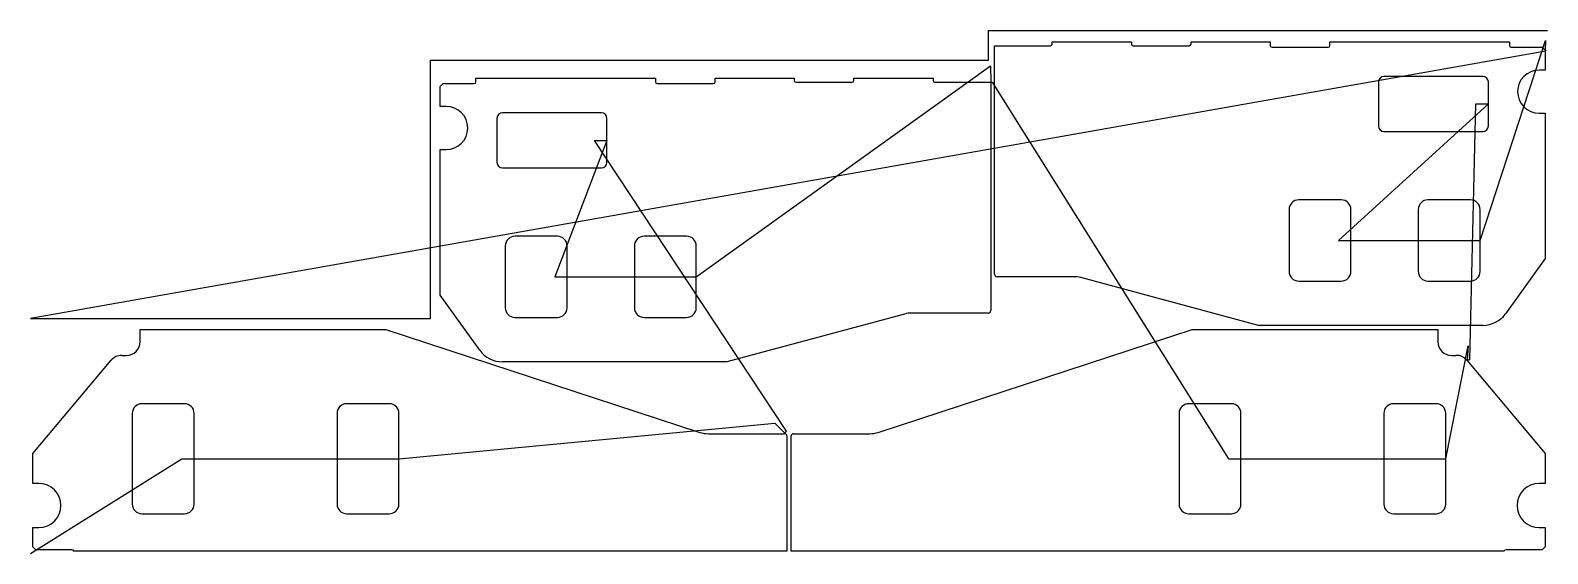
# Model space of a CAD drawing. Header units: metres. Extents: x 0 to 5520, y 0 to 1904.
import ezdxf

# ---------------------------------------------------------------- set-up
doc = ezdxf.new("R2010")
doc.units = ezdxf.units.M

msp = doc.modelspace()

# ---------------------------------------------------------------- linework, layer by layer
at = {"layer": 'TOOL_0'}
for p, q in [((3485.647, 1795.144), (3485.647, 1903.544)), ((3485.647, 1903.544), (5519.001, 1903.544)), ((5519.001, 1903.544), (5520.001, 1903.544)), ((5513.842, 1827.587), (0, 855.556)), ((3507.749, 1017.015), (3507.749, 1847.26)), ((3507.749, 1847.26), (3711.249, 1847.26)), ((3717.749, 1853.76), (3717.749, 1862.26)), ((3717.749, 1862.26), (4005.749, 1862.26)), ((4005.749, 1862.26), (4005.749, 1853.76)), ((4012.249, 1847.26), (4216.249, 1847.26)), ((4222.749, 1853.76), (4222.749, 1862.26)), ((4222.749, 1862.26), (4510.749, 1862.26)), ((4510.749, 1862.26), (4510.749, 1848.76)), ((4517.249, 1842.26), (4721.249, 1842.26)), ((4727.749, 1848.76), (4727.749, 1862.26)), ((4727.749, 1862.26), (5380.749, 1862.26)), ((5274.249, 1139.259), (5512.141, 1867.126)), ((5380.749, 1862.26), (5380.749, 1848.76)), ((5387.249, 1842.26), (5499.87, 1842.26)), ((5499.87, 1842.26), (5510.749, 1831.381)), ((5512.141, 1867.126), (5510.749, 1831.38)), ((5510.749, 1831.381), (5513.842, 1827.587)), ((5510.749, 1831.38), (5510.749, 1759.259)), ((1456.227, 855.556), (1456.227, 1795.144)), ((1456.227, 1795.144), (3485.647, 1795.144)), ((2422.69, 1006.805), (3492.599, 1774.62)), ((3492.599, 1774.62), (3494.19, 1714.805)), ((1621.189, 1716.303), (1621.189, 1729.803)), ((1621.189, 1729.803), (2274.189, 1729.803)), ((2274.189, 1729.803), (2274.189, 1716.303)), ((2491.189, 1716.303), (2491.189, 1729.803)), ((2491.189, 1729.803), (2779.189, 1729.803)), ((2779.189, 1729.803), (2779.189, 1721.303)), ((2785.689, 1714.803), (2989.689, 1714.803)), ((2996.189, 1721.303), (2996.189, 1729.803)), ((2996.189, 1729.803), (3284.189, 1729.803)), ((3284.189, 1729.803), (3284.189, 1721.303)), ((3290.689, 1714.803), (3494.189, 1714.803)), ((3494.189, 1714.803), (3498.679, 1714.745)), ((3494.19, 1714.805), (3494.19, 884.56)), ((3498.679, 1714.745), (4359.248, 345.248)), ((4904.249, 1715.759), (4904.249, 1555.759)), ((5284.249, 1735.759), (4924.249, 1735.759)), ((5304.249, 1635.759), (5304.249, 1715.759)), ((5510.749, 1759.259), (5489.249, 1759.259)), ((1491.189, 1698.924), (1502.068, 1709.803)), ((1491.189, 1626.803), (1491.189, 1698.924)), ((1502.068, 1709.803), (1614.689, 1709.803)), ((2280.689, 1709.803), (2484.689, 1709.803)), ((1512.689, 1626.803), (1491.189, 1626.803)), ((2077.69, 1603.305), (1717.69, 1603.305)), ((5304.249, 1635.759), (4759.249, 1139.259)), ((5236.698, 705.366), (5259.249, 1635.759)), ((5259.249, 1635.759), (5304.249, 1635.759)), ((5304.249, 1555.759), (5304.249, 1635.759)), ((5489.249, 1602.259), (5510.749, 1602.259)), ((5510.749, 1602.259), (5510.749, 1073.277)), ((1697.69, 1583.305), (1697.69, 1423.305)), ((2097.69, 1503.305), (2097.69, 1583.305)), ((2097.69, 1503.305), (1907.69, 1006.805)), ((2751.443, 445.849), (2052.69, 1503.305)), ((2052.69, 1503.305), (2097.69, 1503.305)), ((2097.69, 1423.305), (2097.69, 1503.305)), ((4924.249, 1535.759), (5284.249, 1535.759)), ((1491.189, 940.821), (1491.189, 1469.803)), ((1491.189, 1469.803), (1512.689, 1469.803)), ((1717.69, 1403.305), (2077.69, 1403.305)), ((4769.249, 1286.759), (4614.249, 1286.759)), ((5239.249, 1286.759), (5084.249, 1286.759)), ((4579.249, 1251.759), (4579.249, 1026.759)), ((4804.249, 1139.259), (4804.249, 1251.759)), ((5049.249, 1251.759), (5049.249, 1026.759)), ((5274.249, 1139.259), (5274.249, 1251.759)), ((1727.69, 1119.305), (1727.69, 894.305)), ((1917.69, 1154.305), (1762.69, 1154.305)), ((1952.69, 1006.805), (1952.69, 1119.305)), ((2197.69, 1119.305), (2197.69, 894.305)), ((2387.69, 1154.305), (2232.69, 1154.305)), ((2422.69, 1006.805), (2422.69, 1119.305)), ((4759.249, 1139.259), (4804.249, 1139.259)), ((4804.249, 1026.759), (4804.249, 1139.259)), ((4804.249, 1139.259), (5229.249, 1139.259)), ((5229.249, 1139.259), (5274.249, 1139.259)), ((5274.249, 1026.759), (5274.249, 1139.259)), ((5510.749, 1073.277), (5366.803, 872.599)), ((1907.69, 1006.805), (1952.69, 1006.805)), ((1952.69, 894.305), (1952.69, 1006.805)), ((1952.69, 1006.805), (2377.69, 1006.805)), ((2377.69, 1006.805), (2422.69, 1006.805)), ((2422.69, 894.305), (2422.69, 1006.805)), ((3796.027, 1007.515), (3517.249, 1007.515)), ((4467.628, 830.259), (3821.627, 1004.13)), ((1635.135, 740.144), (1491.189, 940.821)), ((4614.249, 991.759), (4769.249, 991.759)), ((5084.249, 991.759), (5239.249, 991.759)), ((0, 855.556), (1, 855.556)), ((1, 855.556), (0, 855.556)), ((0, 855.556), (1, 855.556)), ((1, 855.556), (1456.227, 855.556)), ((1762.69, 859.305), (1917.69, 859.305)), ((2232.69, 859.305), (2387.69, 859.305)), ((3180.312, 871.675), (2534.311, 697.804)), ((3484.69, 875.06), (3205.912, 875.06)), ((5284.326, 830.259), (4467.628, 830.259)), ((399.251, 771.251), (399.251, 815.252)), ((399.251, 815.252), (1293.424, 815.252)), ((1293.424, 815.252), (2435.899, 441.167)), ((3084.099, 441.163), (4226.576, 815.248)), ((4226.576, 815.248), (5120.749, 815.248)), ((5120.749, 815.248), (5120.749, 771.248)), ((332.506, 721.252), (349.251, 721.252)), ((5149.248, 345.248), (5231.093, 756.048)), ((5170.749, 721.248), (5187.494, 721.248)), ((5231.093, 756.048), (5226.735, 706.238)), ((9.251, 363.797), (294.204, 703.391)), ((2534.311, 697.804), (1717.612, 697.804)), ((5223.798, 705.625), (5226.736, 706.238)), ((5226.735, 706.238), (5225.795, 703.387)), ((5225.795, 703.387), (5510.748, 363.794)), ((5226.736, 706.238), (5236.698, 705.366)), ((370.75, 510.251), (370.75, 180.251)), ((560.75, 545.251), (405.75, 545.251)), ((595.75, 345.251), (595.75, 510.251)), ((1115.75, 510.251), (1115.75, 180.251)), ((1305.75, 545.251), (1150.75, 545.251)), ((1340.75, 345.251), (1340.75, 510.251)), ((4179.248, 510.248), (4179.248, 180.248)), ((4369.248, 545.248), (4214.248, 545.248)), ((4404.248, 345.248), (4404.248, 510.248)), ((4924.248, 510.248), (4924.248, 180.248)), ((5114.248, 545.248), (4959.248, 545.248)), ((5149.248, 345.248), (5149.248, 510.248)), ((1340.75, 345.251), (2709.015, 474.133)), ((2709.015, 474.133), (2744.371, 438.778)), ((2744.372, 438.778), (2751.443, 445.849)), ((2466.704, 436.252), (2742.751, 436.252)), ((2742.751, 436.252), (2744.372, 438.778)), ((2744.371, 438.778), (2745.747, 436.11)), ((2752.25, 428.251), (2752.25, 9.251)), ((2767.748, 9.248), (2767.748, 428.248)), ((2775.748, 436.248), (3053.293, 436.248)), ((0, 0), (551.261, 345.301)), ((9.251, 255.251), (9.251, 363.797)), ((551.261, 345.301), (595.75, 345.251)), ((595.75, 180.251), (595.75, 345.251)), ((595.75, 345.251), (1295.75, 345.251)), ((1295.75, 345.251), (1340.75, 345.251)), ((1340.75, 180.251), (1340.75, 345.251)), ((4359.248, 345.248), (4404.248, 345.248)), ((4404.248, 180.248), (4404.248, 345.248)), ((4404.248, 345.248), (5104.248, 345.248)), ((5104.248, 345.248), (5149.248, 345.248)), ((5149.248, 180.248), (5149.248, 345.248)), ((5510.748, 363.794), (5510.748, 255.248)), ((30.752, 255.251), (9.251, 255.251)), ((5510.748, 255.248), (5489.248, 255.248)), ((405.75, 145.251), (560.75, 145.251)), ((1150.75, 145.251), (1305.75, 145.251)), ((4214.248, 145.248), (4369.248, 145.248)), ((4959.248, 145.248), (5114.248, 145.248)), ((9.25, 25.337), (9.25, 95.251)), ((9.25, 95.251), (30.75, 95.251)), ((5489.248, 95.248), (5510.748, 95.248)), ((5510.748, 95.248), (5510.748, 25.334)), ((20.336, 14.251), (9.25, 25.337)), ((150.75, 14.251), (20.336, 14.251)), ((2752.25, 9.251), (158.812, 9.251)), ((5361.186, 9.248), (2767.748, 9.248)), ((5499.662, 14.248), (5369.248, 14.248)), ((5510.748, 25.334), (5499.662, 14.248))]:
    msp.add_line(p, q, dxfattribs=at)
for centre, radius, start, end in [((3711.249, 1853.76), 6.5, 270, 0), ((4012.249, 1853.76), 6.5, 180, 270), ((4216.249, 1853.76), 6.5, 270, 0), ((4517.249, 1848.76), 6.5, 180, 270), ((4721.249, 1848.76), 6.5, 270, 0), ((5387.249, 1848.76), 6.5, 180, 270), ((1614.689, 1716.303), 6.5, 270, 0), ((2280.689, 1716.303), 6.5, 180, 270), ((2484.689, 1716.303), 6.5, 270, 0), ((2785.689, 1721.303), 6.5, 180, 270), ((2989.689, 1721.303), 6.5, 270, 0), ((3290.689, 1721.303), 6.5, 180, 270), ((4924.249, 1715.759), 20, 90, 180), ((5284.249, 1715.759), 20, 0, 90), ((5489.249, 1680.759), 78.5, 90, 270), ((1512.689, 1548.303), 78.5, 270, 90), ((1717.69, 1583.305), 20, 90, 180), ((2077.69, 1583.305), 20, 0, 90), ((4924.249, 1555.759), 20, 180, 270), ((5284.249, 1555.759), 20, 270, 0), ((1717.69, 1423.305), 20, 180, 270), ((2077.69, 1423.305), 20, 270, 0), ((4614.249, 1251.759), 35, 90, 180), ((4769.249, 1251.759), 35, 0, 90), ((5084.249, 1251.759), 35, 90, 180), ((5239.249, 1251.759), 35, 0, 90), ((1762.69, 1119.305), 35, 90, 180), ((1917.69, 1119.305), 35, 0, 90), ((2232.69, 1119.305), 35, 90, 180), ((2387.69, 1119.305), 35, 0, 90), ((3517.249, 1017.015), 9.5, 180, 270), ((3796.027, 909.015), 98.5, 74.93594, 90), ((4614.249, 1026.759), 35, 180, 270), ((4769.249, 1026.759), 35, 270, 0), ((5084.249, 1026.759), 35, 180, 270), ((5239.249, 1026.759), 35, 270, 0), ((1762.69, 894.305), 35, 180, 270), ((1917.69, 894.305), 35, 270, 0), ((2232.69, 894.305), 35, 180, 270), ((2387.69, 894.305), 35, 270, 0), ((3484.69, 884.56), 9.5, 270, 0), ((3205.912, 776.56), 98.5, 90, 105.06406), ((5284.327, 931.759), 101.5, 269.999436, 324.348142), ((332.551, 671.156), 50.096, 90.051467, 139.949143), ((349.251, 771.252), 50, 270, 359.998854), ((1717.612, 799.304), 101.5, 215.651529, 270), ((5170.749, 771.248), 50, 180, 270), ((5187.449, 671.152), 50.096, 43.48265, 89.948533), ((405.75, 510.251), 35, 90, 180), ((560.75, 510.251), 35, 0, 90), ((1150.75, 510.251), 35, 90, 180), ((1305.75, 510.251), 35, 0, 90), ((4214.248, 510.248), 35, 90, 180), ((4369.248, 510.248), 35, 0, 90), ((4959.248, 510.248), 35, 90, 180), ((5114.248, 510.248), 35, 0, 90), ((2466.706, 535.252), 99, 251.869589, 269.998843), ((2744.25, 428.251), 8, 0, 79.215367), ((2775.748, 428.248), 8, 90, 180), ((3053.294, 535.248), 99, 269.999421, 288.129311), ((30.75, 175.251), 80, 270, 89.998568), ((5489.248, 175.248), 80, 90, 270), ((405.75, 180.251), 35, 180, 270), ((560.75, 180.251), 35, 270, 0), ((1150.75, 180.251), 35, 180, 270), ((1305.75, 180.251), 35, 270, 0), ((4214.248, 180.248), 35, 180, 270), ((4369.248, 180.248), 35, 270, 0), ((4959.248, 180.248), 35, 180, 270), ((5114.248, 180.248), 35, 270, 0), ((150.716, 5.196), 9.055, 26.604669, 89.784865), ((5369.282, 5.193), 9.055, 90.215135, 153.395331)]:
    msp.add_arc(centre, radius, start, end, dxfattribs=at)

doc.saveas('drawing.dxf')
